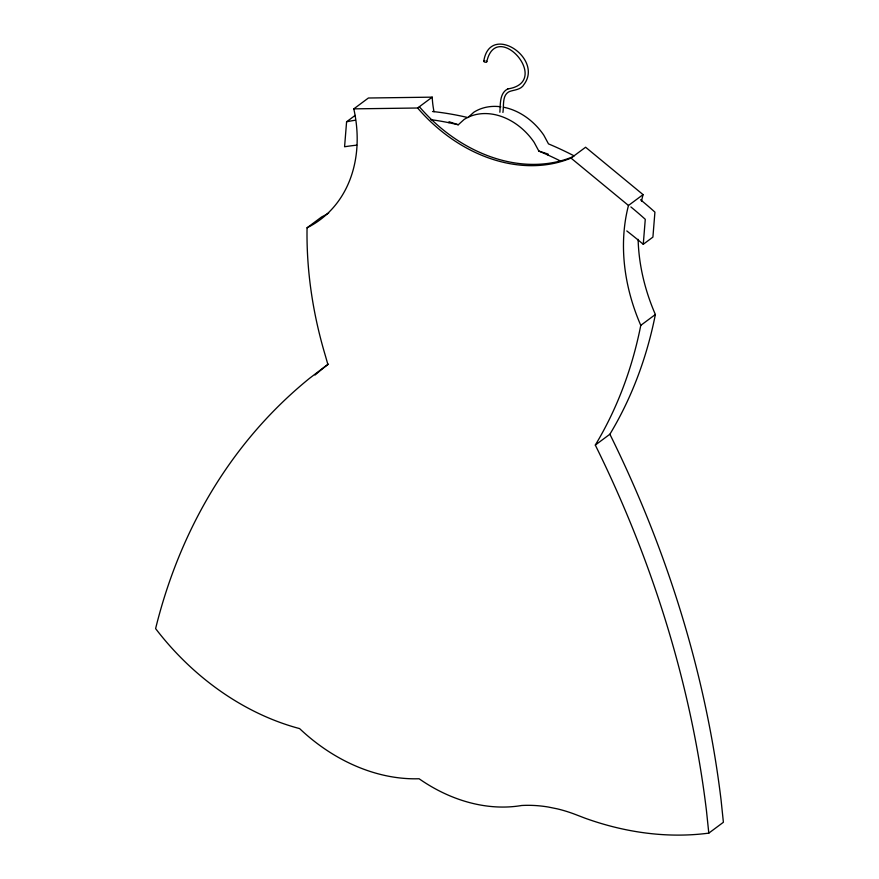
<?xml version="1.0" encoding="UTF-8"?>
<svg xmlns="http://www.w3.org/2000/svg" width="879" height="879" viewBox="0 0 879 879"><rect width="100%" height="100%" fill="white"/><g stroke="black" fill="none" stroke-linecap="round" stroke-linejoin="round"><path stroke-width="1.32" d="M355.171 115.391L346.59 121.774L344.579 146.76A400.198 315.154 53.3 0 1 356.731 145.145M448.949 122.719L449.026 121.741L458.278 124.763L464.101 119.478A57.179 45.027 53.3 0 1 534.146 142.343L538.838 151.056L548.232 155.165A333.877 262.92 53.3 0 1 561.055 161.307M499.876 112.237C500.503 104.524 499.349 92.899 507.996 88.823M502.92 112.457C504.019 105.282 502.162 96.152 508.293 92.152C512.017 89.757 520.786 90.592 524.082 84.329C543.596 58.047 489.702 22.469 483.78 61.233M548.013 155.067L548.089 154.078L538.838 151.056M626.782 230.935A400.198 315.154 53.3 0 1 643.263 244.296L645.274 219.3A333.877 262.92 53.3 0 0 630.88 206.939M486.79 61.651C496.591 18.272 552.99 82.066 507.776 88.922M467.925 117.577L473.748 112.292A57.179 45.027 53.3 0 1 500.854 106.798M328.438 364.17L324.142 367.444A677.039 533.168 53.3 0 0 315.034 375.036M638.121 239.319A184.414 145.233 53.3 0 0 655.371 314.506A501.623 395.023 53.3 0 1 609.883 434.226A994.567 783.222 53.3 0 1 721.066 799.967L723.395 822.272L708.804 833.127A316.088 248.922 53.3 0 1 585.183 818.228L575.382 814.47A150.705 118.676 53.3 0 0 557.352 808.867L548.32 807.032A150.705 118.676 53.3 0 0 521.665 805.494A153.44 120.83 53.3 0 1 419.085 778.75A168.724 132.872 53.3 0 1 299.596 728.592A239.275 188.425 53.3 0 1 155.605 628.606A677.039 533.168 53.3 0 1 309.551 378.3L327.856 364.378L325.373 355.698A405.933 319.67 53.3 0 1 307.057 227.793A136.465 107.469 53.3 0 0 353.808 108.864L368.4 98.008L432.226 97.151A89.218 70.265 53.3 0 0 434.028 111.732M353.808 108.864L417.635 108.007L432.226 97.151M307.057 227.793L321.648 216.937A136.465 107.469 53.3 0 0 328.68 213.026M417.635 108.007A147.54 116.182 53.3 0 0 571.009 158.088L585.601 147.232L643.065 194.622A184.414 145.233 53.3 0 0 641.505 201.214M708.804 833.127L706.474 810.823A994.567 783.222 53.3 0 0 595.303 445.082A501.623 395.023 53.3 0 0 640.78 325.362A184.414 145.233 53.3 0 1 628.474 205.477L643.065 194.622M643.263 244.296L652.91 237.11L654.921 212.125A333.877 262.92 53.3 0 0 640.527 199.753M640.78 325.362L655.371 314.506M595.303 445.082L609.883 434.226M458.278 124.763L448.719 122.664A333.877 262.92 53.3 0 0 430.831 119.643M571.009 158.088L628.474 205.477M486.581 61.233A1.527 0.758 10.8 0 1 485.922 62.233A1.527 0.758 10.8 0 1 483.868 61.519A1.527 0.758 10.8 0 1 484.878 60.64M432.501 111.49A333.877 262.92 53.3 0 1 466.738 117.292M346.59 121.774A333.877 262.92 53.3 0 1 355.457 120.181M503.458 107.216A57.179 45.027 53.3 0 1 543.793 135.168L548.485 143.881A333.877 262.92 53.3 0 1 574.174 155.891M572.734 156.803A147.54 116.182 53.3 0 1 419.36 106.722"/></g></svg>
